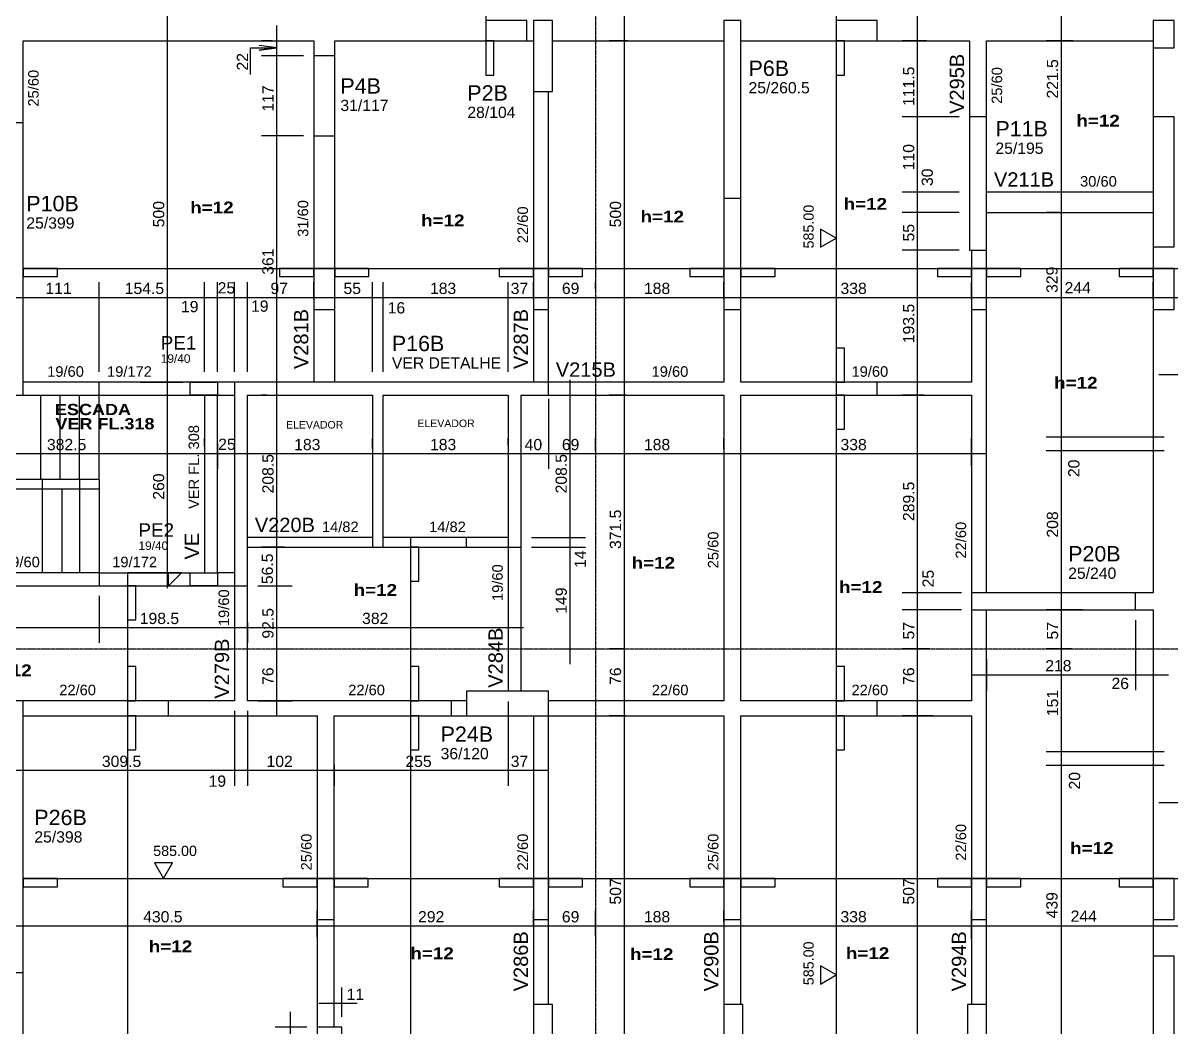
# Model space of a CAD drawing. Extents: x 618 to 9052, y 0 to 6750.
# Drawn here: x 5412 to 7094, y 1962 to 3432 of the extents above; entities that cross this region are included whole.
import ezdxf

# ---------------------------------------------------------------- set-up
doc = ezdxf.new("R2010")
doc.units = 0
doc.header["$MEASUREMENT"] = 0
for name, pattern in [('ESTILO_TQS_0002', [0.4, 0.1, -0.3]), ('ESTILO_TQS_0006', [0.3, 0.2, -0.1]), ('ESTILO_TQS_0007', [2.1, 1.5, -0.2, 0.2, -0.2])]:
    doc.linetypes.add(name, pattern=pattern)
for name, color, linetype in [('MTH-212', 1, 'CONTINUOUS'), ('MTH-224', 4, 'CONTINUOUS'), ('MTH-COTAS7', 31, 'CONTINUOUS'), ('MTH-DIM-PILAR', 3, 'CONTINUOUS'), ('MTH-DIM-VIGA', 3, 'CONTINUOUS'), ('MTH-EIXO-214', 4, 'CONTINUOUS'), ('MTH-EIXO-215', 1, 'CONTINUOUS'), ('MTH-FACE-VIGA', 7, 'CONTINUOUS'), ('MTH-LINHA-SEÇÃO', 16, 'CONTINUOUS'), ('MTH-PILAR-NASCE', 5, 'CONTINUOUS'), ('MTH-PILAR-SEGUE', 5, 'CONTINUOUS'), ('MTH-TIT1-PILAR', 5, 'CONTINUOUS'), ('MTH-TIT1-VIGA', 5, 'CONTINUOUS'), ('MTH-TXT', 4, 'CONTINUOUS'), ('MTH-TXT-NEGRITO', 5, 'CONTINUOUS'), ('MTH-TXT-NOTAS', 3, 'CONTINUOUS'), ('MTH-VIGA-INVERTIDA', 7, 'ESTILO_TQS_0002')]:
    doc.layers.add(name, color=color, linetype=linetype)
doc.styles.add('TQS_ARIAL', font='arial.ttf')
doc.styles.add('TQS_ARIAL_BLACK', font='ariblk.ttf')

msp = doc.modelspace()

# ---------------------------------------------------------------- linework, layer by layer
at = {"layer": 'MTH-224', "linetype": 'Continuous'}
for points in [[(6580.444122, 3103.902632), (6603.391827, 3117.152137), (6580.444122, 3130.400324), (6580.444122, 3103.902632)], [(5604.383788, 2202.231185), (5617.633293, 2179.28348), (5630.88148, 2202.231185), (5604.383788, 2202.231185)], [(6580.444122, 2024.748879), (6603.391827, 2037.998384), (6580.444122, 2051.24657), (6580.444122, 2024.748879)]]:
    msp.add_lwpolyline(points, dxfattribs=at)
at = {"layer": 'MTH-COTAS7', "linetype": 'Continuous'}
for p, q in [((5623.768289, 3413.718237), (5623.768289, 3958.718237)), ((6293.107949, 3413.718237), (6293.107949, 3958.718237)), ((6722.727185, 3413.718237), (6722.727185, 3949.7182)), ((6933.469526, 3413.718237), (6933.469526, 3949.7182)), ((5623.768289, 2883.735501), (5623.768289, 3428.718237)), ((5783.89382, 3361.735537), (5783.89382, 3428.718237)), ((6293.107949, 2883.735535), (6293.107949, 3428.718237)), ((6722.727185, 3272.235538), (6722.727185, 3428.718237)), ((6933.469526, 3162.235537), (6933.469526, 3428.718237)), ((5599.042065, 3406.218237), (5646.268289, 3406.218237)), ((5776.989117, 3406.218237), (5761.39382, 3406.218237)), ((5783.89382, 3244.735537), (5783.89382, 3406.735537)), ((6298.282196, 3406.218237), (6270.607949, 3406.218237)), ((6735.898013, 3406.218237), (6700.227185, 3406.218237)), ((6950.419109, 3406.218237), (6910.969526, 3406.218237)), ((5822.782195, 3384.235537), (5761.39382, 3384.235537)), ((5822.782195, 3384.235537), (5761.39382, 3384.235537)), ((6722.727185, 3162.235537), (6722.727185, 3317.235538)), ((5783.89382, 2883.735535), (5783.89382, 3289.735537)), ((6783.783, 3294.735538), (6700.227185, 3294.735538)), ((6783.783, 3294.735538), (6700.227185, 3294.735538)), ((5822.782195, 3267.235537), (5761.39382, 3267.235537)), ((5822.782195, 3267.235537), (5761.39382, 3267.235537)), ((6722.727185, 3132.235537), (6722.727185, 3207.235537)), ((6783.783, 3184.735537), (6700.227185, 3184.735537)), ((6783.783, 3184.735537), (6700.227185, 3184.735537)), ((6963.223751, 3184.735537), (6910.969526, 3184.735537)), ((6722.727185, 3077.235538), (6722.727185, 3177.235537)), ((6933.469526, 2803.235538), (6933.469526, 3177.235537)), ((6783.783, 3154.735537), (6700.227185, 3154.735537)), ((6783.783, 3154.735537), (6700.227185, 3154.735537)), ((6930.784862, 3154.735537), (6910.969526, 3154.735537)), ((6722.727185, 2883.735535), (6722.727185, 3122.235538)), ((6783.783, 3099.735538), (6700.227185, 3099.735538)), ((6783.783, 3099.735538), (6700.227185, 3099.735538)), ((5412.282195, 3011.059853), (5412.282195, 3052.985535)), ((5523.282194, 2921.235501), (5523.282194, 3052.985535)), ((5523.282194, 2936.235501), (5523.282194, 3052.985535)), ((5677.782191, 2921.235501), (5677.782191, 3052.985535)), ((5677.782191, 2936.235501), (5677.782191, 3052.985535)), ((5696.782191, 2921.235501), (5696.782191, 3052.985535)), ((5696.782191, 2921.235501), (5696.782191, 3052.985535)), ((5721.782194, 2921.235535), (5721.782194, 3052.985535)), ((5721.782194, 2921.235535), (5721.782194, 3052.985535)), ((5740.782194, 2921.235535), (5740.782194, 3052.985535)), ((5740.782194, 2921.235535), (5740.782194, 3052.985535)), ((5837.782195, 3027.351897), (5837.782195, 3052.985535)), ((5868.782195, 3027.874177), (5868.782195, 3052.985535)), ((5923.782194, 2921.235535), (5923.782194, 3052.985535)), ((5923.782194, 2921.235535), (5923.782194, 3052.985535)), ((5939.782194, 2921.235535), (5939.782194, 3052.985535)), ((5939.782194, 2921.235535), (5939.782194, 3052.985535)), ((6122.782194, 2921.235535), (6122.782194, 3052.985535)), ((6122.782194, 2921.235535), (6122.782194, 3052.985535)), ((6159.782195, 3027.874177), (6159.782195, 3052.985535)), ((6181.782195, 3027.874177), (6181.782195, 3052.985535)), ((6250.782195, 3043.091458), (6250.782195, 3052.985535)), ((6250.782195, 3043.091458), (6250.782195, 3052.985535)), ((6438.782197, 3027.874177), (6438.782197, 3052.985535)), ((6463.782197, 3027.874177), (6463.782197, 3052.985535)), ((6801.783002, 3027.874177), (6801.783002, 3052.985535)), ((6823.783002, 3027.874177), (6823.783002, 3052.985535)), ((7067.786723, 3027.874177), (7067.786723, 3052.985535)), ((5389.782195, 3030.485535), (5545.782194, 3030.485535)), ((5500.782194, 3030.485535), (5700.282191, 3030.485535)), ((5655.282191, 3030.485535), (5719.282191, 3030.485535)), ((5674.282191, 3030.485535), (5744.282194, 3030.485535)), ((5699.282194, 3030.485535), (5763.282194, 3030.485535)), ((5718.282194, 3030.485535), (5860.282195, 3030.485535)), ((5846.282195, 3030.485535), (5946.282194, 3030.485535)), ((5901.282194, 3030.485535), (5962.282194, 3030.485535)), ((5917.282194, 3030.485535), (6145.282194, 3030.485535)), ((6100.282194, 3030.485535), (6182.282195, 3030.485535)), ((6159.282195, 3030.485535), (6273.282195, 3030.485535)), ((6228.282195, 3030.485535), (6461.282197, 3030.485535)), ((6441.282197, 3030.485535), (6824.283002, 3030.485535)), ((6801.283002, 3030.485535), (7090.286723, 3030.485535)), ((7076.286723, 3030.485535), (7226.282195, 3030.485535)), ((7076.286723, 2917.68123), (7494.282195, 2917.68123)), ((5583.853733, 2906.235501), (5646.268289, 2906.235501)), ((5623.768289, 2604.735501), (5623.768289, 2909.735501)), ((5789.406613, 2906.235535), (5761.39382, 2906.235535)), ((5783.89382, 2656.23551), (5783.89382, 2909.735542)), ((6213.628701, 2656.23551), (6213.628701, 2909.735535)), ((6295.282196, 2906.235535), (6270.607949, 2906.235535)), ((6293.107949, 2493.235503), (6293.107949, 2909.735535)), ((6758.957899, 2906.235535), (6700.227185, 2906.235535)), ((6722.727185, 2575.235537), (6722.727185, 2909.735535)), ((5618.171501, 2887.235501), (5646.268289, 2887.235501)), ((5769.190608, 2887.235542), (5761.39382, 2887.235542)), ((6181.782195, 2881.735535), (6181.782195, 2779.218029)), ((6181.782195, 2881.735535), (6181.782195, 2779.218029)), ((6196.782195, 2887.235535), (6236.128701, 2887.235535)), ((6295.282196, 2887.235535), (6270.607949, 2887.235535)), ((6731.733504, 2887.235535), (6700.227185, 2887.235535)), ((6933.469526, 2783.235538), (6933.469526, 2848.235538)), ((6933.469526, 2575.235537), (6933.469526, 2828.235538)), ((5677.782191, 2812.326981), (5677.782191, 2824.218029)), ((5696.782191, 2816.441681), (5696.782191, 2779.218029)), ((5721.782194, 2809.649667), (5721.782194, 2779.218029)), ((5740.782194, 2804.890538), (5740.782194, 2824.218029)), ((5923.782194, 2809.18349), (5923.782194, 2824.218029)), ((5939.782194, 2790.985541), (5939.782194, 2824.218029)), ((6122.782194, 2813.411699), (6122.782194, 2824.218029)), ((6141.782194, 2790.985539), (6141.782194, 2824.218029)), ((6250.782195, 2806.33055), (6250.782195, 2824.218029)), ((6250.782195, 2806.33055), (6250.782195, 2824.218029)), ((6438.782197, 2808.015874), (6438.782197, 2824.218029)), ((6463.782197, 2789.921825), (6463.782197, 2824.218029)), ((6801.783002, 2783.884661), (6801.783002, 2824.218029)), ((7083.786723, 2825.735538), (6910.969526, 2825.735538)), ((7083.786723, 2825.735538), (6910.969526, 2825.735538)), ((5272.782194, 2801.718029), (5700.282191, 2801.718029)), ((5674.282191, 2801.718029), (5744.282194, 2801.718029)), ((5718.282194, 2801.718029), (5946.282194, 2801.718029)), ((5917.282194, 2801.718029), (6145.282194, 2801.718029)), ((6119.282194, 2801.718029), (6204.282195, 2801.718029)), ((6159.282195, 2801.718029), (6273.282195, 2801.718029)), ((6228.282195, 2801.718029), (6461.282197, 2801.718029)), ((6441.282197, 2801.718029), (6824.283002, 2801.718029)), ((7083.786723, 2805.735538), (6910.969526, 2805.735538)), ((7083.786723, 2805.735538), (6910.969526, 2805.735538)), ((6213.628701, 2642.235544), (6213.628701, 2701.23551)), ((5797.408483, 2678.73551), (5761.39382, 2678.73551)), ((5783.89382, 2585.735535), (5783.89382, 2687.23551)), ((6156.782194, 2678.73551), (6236.128701, 2678.73551)), ((6156.782194, 2678.73551), (6236.128701, 2678.73551)), ((6213.628701, 2493.235503), (6213.628701, 2687.235544)), ((5794.851807, 2664.73551), (5761.39382, 2664.73551)), ((6156.782194, 2664.735544), (6236.128701, 2664.735544)), ((6156.782194, 2664.735544), (6236.128701, 2664.735544)), ((5629.172978, 2627.235501), (5646.268289, 2627.235501)), ((5783.89382, 2493.235503), (5783.89382, 2630.735535)), ((5755.782194, 2608.235535), (5806.39382, 2608.235535)), ((5755.782194, 2608.235535), (5806.39382, 2608.235535)), ((6722.727185, 2550.235537), (6722.727185, 2620.235537)), ((5523.282194, 2593.235501), (5523.282194, 2524.564483)), ((5523.282194, 2593.235501), (5523.282194, 2524.564483)), ((5721.782194, 2593.235501), (5721.782194, 2524.564483)), ((6786.783002, 2597.735537), (6700.227185, 2597.735537)), ((6786.783002, 2597.735537), (6700.227185, 2597.735537)), ((6722.727185, 2493.235503), (6722.727185, 2595.235537)), ((6968.984971, 2597.735537), (6910.969526, 2597.735537)), ((6933.469526, 2493.235503), (6933.469526, 2595.235537)), ((6786.783002, 2572.735537), (6700.227185, 2572.735537)), ((6786.783002, 2572.735537), (6700.227185, 2572.735537)), ((6964.177372, 2572.735537), (6910.969526, 2572.735537)), ((7041.783, 2557.7355), (7041.783, 2455.267267)), ((5044.282196, 2547.064483), (5545.782194, 2547.064483)), ((5500.782194, 2547.064483), (5744.282194, 2547.064483)), ((5718.282194, 2547.064483), (6145.282194, 2547.064483)), ((5740.782194, 2554.266725), (5740.782194, 2524.564483)), ((6122.782194, 2544.236175), (6122.782194, 2524.564483)), ((7041.783, 2542.7355), (7041.783, 2455.267267)), ((7067.786723, 2541.658299), (7067.786723, 2455.267267)), ((5783.89382, 2417.236807), (5783.89382, 2538.235503)), ((6293.107949, 2417.236807), (6293.107949, 2538.235503)), ((6722.727185, 2417.236807), (6722.727185, 2538.235503)), ((6933.469526, 2342.235538), (6933.469526, 2538.235503)), ((5779.95667, 2515.735503), (5806.39382, 2515.735503)), ((5790.234721, 2515.735503), (5806.39382, 2515.735503)), ((6192.693285, 2515.735503), (6236.128701, 2515.735503)), ((6291.464159, 2515.735503), (6270.607949, 2515.735503)), ((6291.464159, 2515.735503), (6270.607949, 2515.735503)), ((6740.495536, 2515.735503), (6700.227185, 2515.735503)), ((6740.495536, 2515.735503), (6700.227185, 2515.735503)), ((6948.152042, 2515.735503), (6910.969526, 2515.735503)), ((6948.152042, 2515.735503), (6910.969526, 2515.735503)), ((6823.783002, 2500.735465), (6823.783002, 2455.267267)), ((6801.283002, 2477.767267), (7064.283, 2477.767267)), ((7019.283, 2477.767267), (7090.286723, 2477.767267)), ((5755.782194, 2439.736807), (5806.39382, 2439.736807)), ((6295.282196, 2439.736807), (6270.607949, 2439.736807)), ((6293.107949, 1888.235538), (6293.107949, 2440.236807)), ((6747.717323, 2439.736807), (6700.227185, 2439.736807)), ((6722.727185, 1888.235538), (6722.727185, 2440.236807)), ((5721.782194, 2424.736807), (5721.782194, 2315.266426)), ((5721.782194, 2424.736807), (5721.782194, 2315.266426)), ((5740.782194, 2424.736807), (5740.782194, 2315.266426)), ((5740.782194, 2424.736807), (5740.782194, 2315.266426)), ((6122.782194, 2438.736807), (6122.782194, 2315.266426)), ((6122.782194, 2438.736807), (6122.782194, 2315.266426)), ((6295.282196, 2417.736807), (6270.607949, 2417.736807)), ((6745.282099, 2417.736807), (6700.227185, 2417.736807)), ((6933.469526, 2322.235538), (6933.469526, 2387.235538)), ((5412.282195, 2336.177595), (5412.282195, 2360.266426)), ((6159.782195, 2361.862355), (6159.782195, 2315.266426)), ((7083.786723, 2364.735538), (6910.969526, 2364.735538)), ((7083.786723, 2364.735538), (6910.969526, 2364.735538)), ((6933.469526, 1883.235538), (6933.469526, 2367.235538)), ((5867.782195, 2345.762578), (5867.782195, 2315.266426)), ((7083.786723, 2344.735538), (6910.969526, 2344.735538)), ((7083.786723, 2344.735538), (6910.969526, 2344.735538)), ((5389.782195, 2337.766426), (5744.282194, 2337.766426)), ((5699.282194, 2337.766426), (5763.282194, 2337.766426)), ((5718.282194, 2337.766426), (5865.282195, 2337.766426)), ((5842.782195, 2333.046502), (5842.782195, 2315.266426)), ((5845.282195, 2337.766426), (6145.282194, 2337.766426)), ((6100.282194, 2337.766426), (6182.282195, 2337.766426)), ((7076.286723, 2290.715913), (7494.282195, 2290.715913)), ((5412.282195, 2099.065151), (5412.282195, 2132.580188)), ((5842.782195, 2093.361141), (5842.782195, 2132.580188)), ((5867.782195, 2093.494358), (5867.782195, 2132.580188)), ((6159.782195, 2109.994354), (6159.782195, 2132.580188)), ((6181.782195, 2091.319901), (6181.782195, 2132.580188)), ((6250.782195, 2094.951571), (6250.782195, 2132.580188)), ((6250.782195, 2094.951571), (6250.782195, 2132.580188)), ((6438.782197, 2115.379711), (6438.782197, 2132.580188)), ((6463.782197, 2109.994359), (6463.782197, 2132.580188)), ((6801.783002, 2091.133291), (6801.783002, 2132.580188)), ((6823.783002, 2094.336957), (6823.783002, 2132.580188)), ((5389.782195, 2110.080188), (5865.282195, 2110.080188)), ((5845.282195, 2110.080188), (6182.282195, 2110.080188)), ((6159.282195, 2110.080188), (6273.282195, 2110.080188)), ((6228.282195, 2110.080188), (6461.282197, 2110.080188)), ((6441.282197, 2110.080188), (6824.283002, 2110.080188)), ((6801.283002, 2110.080188), (7090.286723, 2110.080188)), ((7067.786723, 2104.28348), (7067.786723, 2087.580188)), ((7076.286723, 2110.080188), (7226.282195, 2110.080188)), ((5867.782195, 1991.522476), (5867.782195, 2019.433427)), ((5878.782195, 1976.735538), (5878.782195, 2019.433427)), ((5845.282195, 1996.933427), (5901.282195, 1996.933427)), ((5804.028478, 1888.235538), (5804.028478, 1984.235538)), ((5827.782195, 1961.735538), (5781.528478, 1961.735538))]:
    msp.add_line(p, q, dxfattribs=at)
msp.add_lwpolyline([(5745.007215, 3357.205505), (5745.007215, 3396.222122), (5783.89382, 3396.222122), (5757.868392, 3392.795809), (5783.89382, 3396.222122), (5757.868392, 3399.648434)], dxfattribs=at)
at = {"layer": 'MTH-EIXO-214', "linetype": 'ESTILO_TQS_0007'}
for p, q in [((6250.782195, 6324.951479), (6250.782195, 517.214632)), ((673.355745, 2515.735465), (8996.284341, 2515.735465))]:
    msp.add_line(p, q, dxfattribs=at)
at = {"layer": 'MTH-EIXO-215', "linetype": 'Continuous'}
msp.add_line((5295.282194, 2750.235429), (5523.282194, 2750.235429), dxfattribs=at)
at = {"layer": 'MTH-FACE-VIGA', "linetype": 'Continuous'}
for p, q in [((5523.282194, 2887.235501), (5523.282194, 2906.235463)), ((5295.282194, 2764.235429), (5523.282194, 2764.235429)), ((5523.282194, 2627.235463), (5523.282194, 2608.235463))]:
    msp.add_line(p, q, dxfattribs=at)
for points in [[(5412.282195, 3286.23554), (5412.282195, 3406.2182)], [(5412.282195, 3406.2182), (5837.782195, 3406.2182)], [(5837.782195, 3406.2182), (5837.782195, 3384.235537)], [(5868.782195, 3384.235537), (5868.782195, 3406.2182)], [(5868.782195, 3406.2182), (6159.782195, 3406.2182)], [(6187.782195, 3406.2182), (6402.783443, 3406.2182)], [(6402.783443, 3406.2182), (6438.782197, 3406.2182)], [(6463.782197, 3406.2182), (6798.783, 3406.2182)], [(6798.783, 3406.2182), (6798.783, 3294.735538)], [(6823.783, 3406.2182), (7067.786723, 3406.2182)], [(6823.783, 3294.735538), (6823.783, 3406.2182)], [(7067.786723, 3396.2182), (7067.786723, 3294.735536)], [(6159.782195, 3332.235538), (6159.782195, 2906.235535)], [(6181.782195, 2906.235535), (6181.782195, 3332.235538)], [(5837.782195, 3267.235537), (5837.782195, 2906.235535)], [(5868.782195, 2906.235535), (5868.782195, 3267.235537)], [(7067.786723, 3184.735537), (6823.783, 3184.735537)], [(6438.782197, 3175.735536), (6438.782197, 2906.235497)], [(6463.782197, 2906.235497), (6463.782197, 3175.735536)], [(6823.783, 3154.735537), (7067.786723, 3154.735537)], [(6801.783002, 3099.735538), (6801.783002, 2906.235497)], [(6823.783002, 2896.735497), (6823.783002, 3099.735538)], [(7067.786723, 3104.735536), (7067.786723, 2810.735538)], [(5687.282191, 2906.235463), (5412.282195, 2906.235463)], [(5721.782191, 2906.235463), (5687.282191, 2906.235463)], [(6438.782197, 2906.235497), (6181.782195, 2906.235497)], [(6801.783002, 2906.235497), (6463.782197, 2906.235497)], [(6823.783002, 2597.735537), (6823.783002, 2896.735497)], [(5412.282195, 2887.235463), (5523.282194, 2887.235463)], [(5696.782191, 2887.235463), (5721.782194, 2887.235463)], [(5696.782191, 2627.235463), (5696.782191, 2887.235463)], [(6181.782195, 2887.235497), (6438.782197, 2887.235497)], [(6438.782197, 2887.235497), (6438.782197, 2439.73677)], [(6463.782197, 2887.235497), (6801.783002, 2887.235497)], [(6463.782197, 2439.73677), (6463.782197, 2887.235497)], [(6801.783002, 2887.235497), (6801.783002, 2597.735537)], [(7067.786723, 2810.735538), (7067.786723, 2597.7355)], [(5923.782194, 2678.735472), (5740.782194, 2678.735472)], [(6122.782194, 2678.735472), (5939.782194, 2678.735472)], [(5740.782194, 2664.735472), (5923.782194, 2664.735472)], [(5939.782194, 2664.735472), (6122.782194, 2664.735472)], [(6122.782194, 2664.735506), (6122.782194, 2453.736807)], [(6141.782194, 2453.736807), (6141.782194, 2664.735506)], [(5523.282194, 2627.235463), (5295.282194, 2627.235463)], [(5721.782194, 2627.235463), (5696.782191, 2627.235463)], [(5285.255326, 2608.235463), (5687.282191, 2608.235463)], [(5687.282191, 2608.235463), (5721.782194, 2608.235463)], [(5721.782194, 2608.235463), (5721.782194, 2439.73677)], [(5740.782194, 2439.73677), (5740.782194, 2608.235535)], [(7067.786723, 2597.7355), (7041.783, 2597.7355)], [(6801.783002, 2572.735537), (6801.783002, 2439.73677)], [(6823.783002, 2428.73677), (6823.783002, 2572.735537)], [(7041.783, 2572.7355), (7067.786723, 2572.7355)], [(7067.786723, 2572.7355), (7067.786723, 2359.735538)], [(5721.782194, 2439.73677), (5412.282195, 2439.73677)], [(5855.282195, 2439.73677), (5740.782194, 2439.73677)], [(6061.782195, 2439.73677), (5855.282195, 2439.73677)], [(6438.782197, 2439.73677), (6181.782195, 2439.73677)], [(6801.783002, 2439.73677), (6463.782197, 2439.73677)], [(6823.783002, 1994.73554), (6823.783002, 2428.73677)], [(5412.282195, 2417.73677), (5731.282194, 2417.73677)], [(5731.282194, 2417.73677), (5842.782195, 2417.73677)], [(5842.782195, 2417.73677), (5842.782195, 1961.735576)], [(5867.782195, 2417.73677), (6061.782195, 2417.73677)], [(5867.782195, 1961.735576), (5867.782195, 2417.73677)], [(6159.782195, 2417.736807), (6159.782195, 1994.73554)], [(6181.782195, 2417.73677), (6438.782197, 2417.73677)], [(6181.782195, 1994.73554), (6181.782195, 2417.73677)], [(6438.782197, 2417.73677), (6438.782197, 1994.735539)], [(6463.782197, 2417.73677), (6801.783002, 2417.73677)], [(6463.782197, 1994.735539), (6463.782197, 2417.73677)], [(6801.783002, 2417.73677), (6801.783002, 1994.73554)], [(7067.786723, 2359.735538), (7067.786723, 2065.735538)], [(5412.282195, 1910.735501), (5412.282195, 2041.735538)]]:
    msp.add_lwpolyline(points, dxfattribs=at)
at = {"layer": 'MTH-LINHA-SEÇÃO', "linetype": 'Continuous'}
for p, q in [((6089.931917, 6068.395893), (6089.931917, 3356.218237)), ((6603.391827, 4096.893775), (6603.391827, 767.018971)), ((5412.282195, 3072.874177), (8519.889657, 3072.874177)), ((5979.819086, 2678.73551), (5979.819086, 773.769488)), ((5565.101438, 2627.235501), (5565.101438, 803.968169)), ((5565.101438, 2627.235501), (5565.101438, 2367.736807)), ((5412.282195, 2179.28348), (8618.840056, 2179.28348))]:
    msp.add_line(p, q, dxfattribs=at)
for points in [[(6089.931917, 3436.218237), (6089.931917, 3406.218237), (6149.931917, 3406.218237), (6149.931917, 3436.218237), (6089.931917, 3436.218237)], [(6603.391827, 3436.218237), (6603.391827, 3406.218237), (6663.391827, 3406.218237), (6663.391827, 3436.218237), (6603.391827, 3436.218237)], [(6101.931917, 3406.218237), (6089.931917, 3406.218237), (6089.931917, 3356.218237), (6101.931917, 3356.218237), (6101.931917, 3406.218237)], [(6615.391827, 3406.218237), (6603.391827, 3406.218237), (6603.391827, 3356.218237), (6615.391827, 3356.218237), (6615.391827, 3406.218237)], [(5462.282195, 3060.874177), (5462.282195, 3072.874177), (5412.282195, 3072.874177), (5412.282195, 3060.874177), (5462.282195, 3060.874177)], [(5837.782195, 3060.874177), (5837.782195, 3072.874177), (5787.782195, 3072.874177), (5787.782195, 3060.874177), (5837.782195, 3060.874177)], [(5868.782195, 3072.874177), (5837.782195, 3072.874177), (5837.782195, 3012.874177), (5868.782195, 3012.874177), (5868.782195, 3072.874177)], [(5918.782195, 3060.874177), (5918.782195, 3072.874177), (5868.782195, 3072.874177), (5868.782195, 3060.874177), (5918.782195, 3060.874177)], [(6159.782195, 3060.874177), (6159.782195, 3072.874177), (6109.782195, 3072.874177), (6109.782195, 3060.874177), (6159.782195, 3060.874177)], [(6181.782195, 3072.874177), (6159.782195, 3072.874177), (6159.782195, 3012.874177), (6181.782195, 3012.874177), (6181.782195, 3072.874177)], [(6231.782195, 3060.874177), (6231.782195, 3072.874177), (6181.782195, 3072.874177), (6181.782195, 3060.874177), (6231.782195, 3060.874177)], [(6438.782197, 3060.874177), (6438.782197, 3072.874177), (6388.782197, 3072.874177), (6388.782197, 3060.874177), (6438.782197, 3060.874177)], [(6463.782197, 3072.874177), (6438.782197, 3072.874177), (6438.782197, 3012.874177), (6463.782197, 3012.874177), (6463.782197, 3072.874177)], [(6513.782197, 3060.874177), (6513.782197, 3072.874177), (6463.782197, 3072.874177), (6463.782197, 3060.874177), (6513.782197, 3060.874177)], [(6801.783002, 3060.874177), (6801.783002, 3072.874177), (6751.783002, 3072.874177), (6751.783002, 3060.874177), (6801.783002, 3060.874177)], [(6823.783002, 3072.874177), (6801.783002, 3072.874177), (6801.783002, 3012.874177), (6823.783002, 3012.874177), (6823.783002, 3072.874177)], [(6873.783002, 3060.874177), (6873.783002, 3072.874177), (6823.783002, 3072.874177), (6823.783002, 3060.874177), (6873.783002, 3060.874177)], [(7067.786723, 3060.874177), (7067.786723, 3072.874177), (7017.786723, 3072.874177), (7017.786723, 3060.874177), (7067.786723, 3060.874177)], [(7098.786723, 3072.874177), (7067.786723, 3072.874177), (7067.786723, 3012.874177), (7098.786723, 3012.874177), (7098.786723, 3072.874177)], [(6615.391827, 2956.235535), (6603.391827, 2956.235535), (6603.391827, 2906.235535), (6615.391827, 2906.235535), (6615.391827, 2956.235535)], [(6603.391827, 2906.235535), (6603.391827, 2887.235535), (6663.391827, 2887.235535), (6663.391827, 2906.235535), (6603.391827, 2906.235535)], [(6615.391827, 2887.235535), (6603.391827, 2887.235535), (6603.391827, 2837.235535), (6615.391827, 2837.235535), (6615.391827, 2887.235535)], [(5979.819086, 2678.73551), (5979.819086, 2664.73551), (6061.819086, 2664.73551), (6061.819086, 2678.73551), (5979.819086, 2678.73551)], [(5991.819086, 2664.73551), (5979.819086, 2664.73551), (5979.819086, 2614.73551), (5991.819086, 2614.73551), (5991.819086, 2664.73551)], [(5565.101438, 2627.235501), (5565.101438, 2608.235501), (5625.101438, 2608.235501), (5625.101438, 2627.235501), (5565.101438, 2627.235501)], [(5565.101438, 2627.235501), (5565.101438, 2608.235501), (5625.101438, 2608.235501), (5644.101438, 2627.235501), (5565.101438, 2627.235501)], [(5577.101438, 2608.235501), (5565.101438, 2608.235501), (5565.101438, 2558.235501), (5577.101438, 2558.235501), (5577.101438, 2608.235501)], [(5577.101438, 2489.736807), (5565.101438, 2489.736807), (5565.101438, 2439.736807), (5577.101438, 2439.736807), (5577.101438, 2489.736807)], [(5991.819086, 2489.736807), (5979.819086, 2489.736807), (5979.819086, 2439.736807), (5991.819086, 2439.736807), (5991.819086, 2489.736807)], [(6615.391827, 2489.736807), (6603.391827, 2489.736807), (6603.391827, 2439.736807), (6615.391827, 2439.736807), (6615.391827, 2489.736807)], [(5565.101438, 2439.736807), (5565.101438, 2417.736807), (5625.101438, 2417.736807), (5625.101438, 2439.736807), (5565.101438, 2439.736807)], [(5979.819086, 2439.736807), (5979.819086, 2417.736807), (6039.819086, 2417.736807), (6039.819086, 2439.736807), (5979.819086, 2439.736807)], [(6603.391827, 2439.736807), (6603.391827, 2417.736807), (6663.391827, 2417.736807), (6663.391827, 2439.736807), (6603.391827, 2439.736807)], [(5577.101438, 2417.736807), (5565.101438, 2417.736807), (5565.101438, 2367.736807), (5577.101438, 2367.736807), (5577.101438, 2417.736807)], [(5991.819086, 2417.736807), (5979.819086, 2417.736807), (5979.819086, 2367.736807), (5991.819086, 2367.736807), (5991.819086, 2417.736807)], [(6615.391827, 2417.736807), (6603.391827, 2417.736807), (6603.391827, 2367.736807), (6615.391827, 2367.736807), (6615.391827, 2417.736807)], [(5462.282195, 2167.28348), (5462.282195, 2179.28348), (5412.282195, 2179.28348), (5412.282195, 2167.28348), (5462.282195, 2167.28348)], [(5842.782195, 2167.28348), (5842.782195, 2179.28348), (5792.782195, 2179.28348), (5792.782195, 2167.28348), (5842.782195, 2167.28348)], [(5867.782195, 2179.28348), (5842.782195, 2179.28348), (5842.782195, 2119.28348), (5867.782195, 2119.28348), (5867.782195, 2179.28348)], [(5917.782195, 2167.28348), (5917.782195, 2179.28348), (5867.782195, 2179.28348), (5867.782195, 2167.28348), (5917.782195, 2167.28348)], [(6159.782195, 2167.28348), (6159.782195, 2179.28348), (6109.782195, 2179.28348), (6109.782195, 2167.28348), (6159.782195, 2167.28348)], [(6181.782195, 2179.28348), (6159.782195, 2179.28348), (6159.782195, 2119.28348), (6181.782195, 2119.28348), (6181.782195, 2179.28348)], [(6231.782195, 2167.28348), (6231.782195, 2179.28348), (6181.782195, 2179.28348), (6181.782195, 2167.28348), (6231.782195, 2167.28348)], [(6438.782197, 2167.28348), (6438.782197, 2179.28348), (6388.782197, 2179.28348), (6388.782197, 2167.28348), (6438.782197, 2167.28348)], [(6463.782197, 2179.28348), (6438.782197, 2179.28348), (6438.782197, 2119.28348), (6463.782197, 2119.28348), (6463.782197, 2179.28348)], [(6513.782197, 2167.28348), (6513.782197, 2179.28348), (6463.782197, 2179.28348), (6463.782197, 2167.28348), (6513.782197, 2167.28348)], [(6801.783002, 2167.28348), (6801.783002, 2179.28348), (6751.783002, 2179.28348), (6751.783002, 2167.28348), (6801.783002, 2167.28348)], [(6823.783002, 2179.28348), (6801.783002, 2179.28348), (6801.783002, 2119.28348), (6823.783002, 2119.28348), (6823.783002, 2179.28348)], [(6873.783002, 2167.28348), (6873.783002, 2179.28348), (6823.783002, 2179.28348), (6823.783002, 2167.28348), (6873.783002, 2167.28348)], [(7067.786723, 2167.28348), (7067.786723, 2179.28348), (7017.786723, 2179.28348), (7017.786723, 2167.28348), (7067.786723, 2167.28348)], [(7098.786723, 2179.28348), (7067.786723, 2179.28348), (7067.786723, 2119.28348), (7098.786723, 2119.28348), (7098.786723, 2179.28348)]]:
    msp.add_lwpolyline(points, dxfattribs=at)
at = {"layer": 'MTH-PILAR-NASCE', "linetype": 'Continuous'}
for points in [[(5696.782191, 2887.235535), (5656.782191, 2887.235535), (5656.782191, 2906.235535), (5696.782191, 2906.235535), (5696.782191, 2887.235535)], [(5696.782191, 2608.235538), (5656.782191, 2608.235538), (5656.782191, 2627.235538), (5696.782191, 2627.235538), (5696.782191, 2608.235538)]]:
    msp.add_lwpolyline(points, dxfattribs=at)
at = {"layer": 'MTH-PILAR-SEGUE', "linetype": 'Continuous'}
for points in [[(6159.782195, 3332.235538), (6187.782195, 3332.235538), (6187.782195, 3436.235538), (6159.782195, 3436.235538), (6159.782195, 3332.235538)], [(6438.782197, 3175.735536), (6463.782197, 3175.735536), (6463.782197, 3436.218237), (6438.782197, 3436.218237), (6438.782197, 3175.735536)], [(7067.786723, 3396.2182), (7098.786723, 3396.2182), (7098.786723, 3436.2182), (7067.786723, 3436.2182), (7067.786723, 3396.2182)], [(5837.782195, 3267.235537), (5868.782195, 3267.235537), (5868.782195, 3384.235537), (5837.782195, 3384.235537), (5837.782195, 3267.235537)], [(5387.282195, 2887.235538), (5412.282195, 2887.235538), (5412.282195, 3286.23554), (5387.282195, 3286.23554), (5387.282195, 2887.235538)], [(6798.783, 3099.735538), (6823.783, 3099.735538), (6823.783, 3294.735538), (6798.783, 3294.735538), (6798.783, 3099.735538)], [(7067.786723, 3104.735536), (7098.786723, 3104.735536), (7098.786723, 3294.735536), (7067.786723, 3294.735536), (7067.786723, 3104.735536)], [(6141.782194, 2664.735544), (6141.782194, 2887.235535), (6181.782195, 2887.235535), (6181.782195, 2906.235535), (5721.782194, 2906.235535), (5721.782194, 2608.235535), (5740.782194, 2608.235535), (5740.782194, 2887.235542), (5923.782194, 2887.235542), (5923.782194, 2664.735544), (5939.782194, 2664.735544), (5939.782194, 2887.235538), (6122.782194, 2887.235538), (6122.782194, 2664.735544), (6141.782194, 2664.735544)], [(7041.783, 2572.735537), (7041.783, 2597.735537), (6801.783, 2597.735537), (6801.783, 2572.735537), (7041.783, 2572.735537)], [(5387.282195, 2041.735538), (5412.282195, 2041.735538), (5412.282195, 2439.736807), (5387.282195, 2439.736807), (5387.282195, 2041.735538)], [(6181.782195, 2417.736807), (6181.782195, 2453.736807), (6061.782195, 2453.736807), (6061.782195, 2417.736807), (6181.782195, 2417.736807)], [(7067.786723, 1875.735538), (7098.786723, 1875.735538), (7098.786723, 2065.735538), (7067.786723, 2065.735538), (7067.786723, 1875.735538)], [(6159.782195, 1890.73553), (6187.782195, 1890.73553), (6187.782195, 1994.73554), (6159.782195, 1994.73554), (6159.782195, 1890.73553)], [(6438.781432, 1890.735539), (6466.781432, 1890.735539), (6466.781432, 1994.735539), (6438.781432, 1994.735539), (6438.781432, 1890.735539)], [(6795.783002, 1875.73554), (6823.783002, 1875.73554), (6823.783002, 1994.73554), (6795.783002, 1994.73554), (6795.783002, 1875.73554)], [(5842.782195, 1900.735538), (5878.782195, 1900.735538), (5878.782195, 1961.735576), (5842.782195, 1961.735576), (5842.782195, 1900.735538)]]:
    msp.add_lwpolyline(points, dxfattribs=at)
at = {"layer": 'MTH-VIGA-INVERTIDA', "linetype": 'ESTILO_TQS_0006'}
for p, q in [((5437.782194, 2764.235429), (5437.782194, 2887.235463)), ((5466.282194, 2764.235429), (5466.282194, 2887.235463)), ((5494.782194, 2764.235466), (5494.782194, 2887.235535)), ((5523.282194, 2764.235466), (5523.282194, 2887.235501)), ((5523.282194, 2887.235501), (5696.782191, 2887.235501)), ((5440.282194, 2627.235463), (5440.282194, 2764.235429)), ((5494.782194, 2764.235466), (5494.782194, 2627.235501)), ((5523.282194, 2764.235466), (5523.282194, 2627.235501)), ((5469.282194, 2627.235463), (5469.282194, 2750.235429)), ((6141.782194, 2659.735475), (6141.782194, 2664.73551)), ((5523.282194, 2627.235501), (5696.782195, 2627.235501))]:
    msp.add_line(p, q, dxfattribs=at)
msp.add_lwpolyline([(5677.782191, 2887.235463), (5677.782191, 2627.235463)], dxfattribs=at)

# ---------------------------------------------------------------- texts
at = {"layer": 'MTH-212', "linetype": 'Continuous', "style": 'TQS_ARIAL'}
for s, p in [('25/260.5', (6474.930073, 3329.351328)), ('31/117', (5876.891328, 3303.463588)), ('28/104', (6062.893125, 3293.297959)), ('25/195', (6836.674129, 3240.721602)), ('25/399', (5416.704234, 3131.228335)), ('VER DETALHE', (5952.335628, 2926.251899)), ('25/240', (6943.27328, 2618.218905)), ('36/120', (6023.7278, 2354.00234)), ('25/398', (5428.440835, 2231.977494))]:
    msp.add_text(s, height=16.5, dxfattribs=at).set_placement(p)
at = {"layer": 'MTH-COTAS7', "linetype": 'Continuous', "style": 'TQS_ARIAL'}
for s, p in [('22', (5741.62985, 3362.804599)), ('111.5', (6717.777185, 3310.876888)), ('221.5', (6928.519526, 3321.744165)), ('117', (5778.94382, 3302.635537)), ('110', (6717.777185, 3216.635538)), ('30', (6745.04638, 3193.602917)), ('500', (5618.818289, 3133.126869)), ('500', (6288.157949, 3133.126886)), ('55', (6717.777185, 3112.385538)), ('361', (5778.94382, 3063.635536)), ('329', (6927.8379, 3037.019106)), ('193.5', (6717.777185, 2963.385536)), ('208.5', (5778.94382, 2743.385526)), ('208.5', (6208.678701, 2743.385522)), ('20', (6959.742987, 2767.235544)), ('260', (5618.818289, 2734.135501)), ('289.5', (6717.777185, 2702.885536)), ('371.5', (6288.157949, 2661.885519)), ('208', (6928.519526, 2678.635538)), ('14', (6236.58203, 2634.233471)), ('56.5', (5778.089327, 2610.485614)), ('25', (6746.330458, 2605.798728)), ('149', (6208.678701, 2567.135523)), ('92.5', (5778.94382, 2530.635519)), ('57', (6717.777185, 2529.38552)), ('57', (6928.519526, 2529.38552)), ('76', (5778.94382, 2462.886155)), ('76', (6288.157949, 2462.886155)), ('76', (6717.777185, 2462.886155)), ('151', (6928.519526, 2417.135521)), ('20', (6960.82767, 2309.697131)), ('507', (6288.157949, 2141.136173)), ('507', (6717.777185, 2141.136173)), ('439', (6927.68476, 2120.917777))]:
    msp.add_text(s, height=16.5, rotation=90, dxfattribs=at).set_placement(p)
for s, p in [('111', (5444.682194, 3035.435535)), ('154.5', (5560.932192, 3035.435535)), ('25', (5697.097943, 3036.204163)), ('97', (5774.432194, 3035.435535)), ('55', (5881.432194, 3035.435535)), ('183', (6008.182194, 3035.435535)), ('37', (6126.432194, 3035.435535)), ('69', (6201.432195, 3035.435535)), ('188', (6321.682196, 3035.435535)), ('338', (6609.6826, 3035.435535)), ('244', (6938.021435, 3036.457973)), ('19', (5643.295145, 3008.728166)), ('19', (5745.928027, 3009.461886)), ('16', (5946.165779, 3006.950776)), ('382.5', (5446.932192, 2806.668029)), ('25', (5697.835689, 2807.067559)), ('183', (5809.182194, 2806.668029)), ('183', (6008.182194, 2806.668029)), ('40', (6146.932194, 2806.668029)), ('69', (6201.432195, 2806.668029)), ('188', (6321.682196, 2806.668029)), ('338', (6609.6826, 2806.668029)), ('198.5', (5582.932194, 2552.014483)), ('382', (5908.682194, 2552.014483)), ('218', (6909.683001, 2482.717267)), ('26', (7006.764689, 2456.798071)), ('309.5', (5527.432194, 2342.716426)), ('102', (5768.682194, 2342.716426)), ('255', (5972.182194, 2342.716426)), ('37', (6126.432194, 2342.716426)), ('19', (5683.791445, 2313.689387)), ('430.5', (5587.932195, 2115.030188)), ('292', (5990.682195, 2115.030188)), ('69', (6201.432195, 2115.030188)), ('188', (6321.682196, 2115.030188)), ('338', (6609.6826, 2115.030188)), ('244', (6946.893082, 2115.864955)), ('11', (5885.989786, 2001.338161))]:
    msp.add_text(s, height=16.5, dxfattribs=at).set_placement(p)
at = {"layer": 'MTH-DIM-PILAR', "linetype": 'Continuous', "style": 'TQS_ARIAL'}
for p in [(5613.696036, 2934.664292), (5581.055299, 2660.503093)]:
    msp.add_text('19/40', height=12.45, dxfattribs=at).set_placement(p)
at = {"layer": 'MTH-DIM-VIGA', "linetype": 'Continuous', "style": 'TQS_ARIAL'}
for s, height, rotation, p in [('25/60', 15.4, 90, (6846.523218, 3313.986651)), ('25/60', 15.4, 90, (5434.794415, 3309.96465)), ('30/60', 15.4, 360, (6960.707537, 3192.735537)), ('31/60', 15.4, 90, (5829.782195, 3119.131546)), ('22/60', 15.4, 90, (6151.782195, 3109.878113)), ('VER FL. 308', 15.375, 90, (5669.782191, 2720.550003)), ('22/60', 15.4, 90, (6793.783002, 2647.912364)), ('25/60', 15.4, 90, (6430.782197, 2633.668003)), ('19/60', 15.4, 90, (6114.782194, 2585.723763)), ('19/60', 15.4, 90, (5713.782194, 2548.98677)), ('22/60', 15.4, 90, (6793.783002, 2205.391946)), ('25/60', 15.4, 90, (5834.782195, 2191.147585)), ('22/60', 15.4, 90, (6151.782195, 2191.147585)), ('25/60', 15.4, 90, (6430.782197, 2191.147584))]:
    msp.add_text(s, height=height, rotation=rotation, dxfattribs=at).set_placement(p)
for s, height, p in [('19/60', 15.4, (5447.233368, 2914.235463)), ('19/172', 15.375, (5534.98071, 2914.235501)), ('19/60', 15.4, (6332.881791, 2914.235497)), ('19/60', 15.4, (6625.824898, 2914.235497)), ('14/82', 15.375, (5849.864979, 2686.735472)), ('14/82', 15.375, (6006.937975, 2686.735472)), ('19/60', 15.4, (5382.646421, 2635.235463)), ('19/172', 15.375, (5542.588245, 2635.235501)), ('22/60', 15.375, (5465.006282, 2447.73677)), ('22/60', 15.375, (5888.421214, 2447.73677)), ('22/60', 15.375, (6333.159199, 2447.73677)), ('22/60', 15.375, (6625.824898, 2447.73677))]:
    msp.add_text(s, height=height, dxfattribs=at).set_placement(p)
at = {"layer": 'MTH-TIT1-PILAR', "linetype": 'Continuous', "style": 'TQS_ARIAL'}
for s, height, p in [('P6B', 22.5, (6474.930073, 3354.851328)), ('P4B', 22.5, (5876.891328, 3328.963588)), ('P2B', 22.5, (6062.893125, 3318.797959)), ('P11B', 22.5, (6836.674129, 3266.221602)), ('P10B', 22.5, (5416.704234, 3156.728335)), ('PE1', 19.725, (5613.696036, 2953.990958)), ('P16B', 22.5, (5952.335628, 2951.751899)), ('PE2', 19.725, (5581.055299, 2679.829759)), ('P20B', 22.5, (6943.27328, 2643.718905)), ('P24B', 22.5, (6023.7278, 2379.50234)), ('P26B', 22.5, (5428.440835, 2257.477494))]:
    msp.add_text(s, height=height, dxfattribs=at).set_placement(p)
at = {"layer": 'MTH-TIT1-VIGA', "linetype": 'Continuous', "style": 'TQS_ARIAL'}
for s, rotation, p in [('V295B', 90, (6790.783, 3299.232534)), ('V211B', 360, (6834.533, 3192.735537)), ('V281B', 90, (5829.782195, 2925.485535)), ('V287B', 90, (6151.782195, 2925.485535)), ('VE', 90, (5669.782191, 2646.485463)), ('V284B', 90, (6114.782194, 2458.736807)), ('V279B', 90, (5713.782194, 2442.73677)), ('V286B', 90, (6151.782195, 2013.98554)), ('V290B', 90, (6430.782197, 2013.985539)), ('V294B', 90, (6793.783002, 2013.98554))]:
    msp.add_text(s, height=21, rotation=rotation, dxfattribs=at).set_placement(p)
for s, p in [('V215B', (6192.532195, 2914.235497)), ('V220B', (5751.532194, 2686.735472))]:
    msp.add_text(s, height=21, dxfattribs=at).set_placement(p)
at = {"layer": 'MTH-TXT', "linetype": 'Continuous', "style": 'TQS_ARIAL'}
for p in [(6570.391827, 3102.152137), (6570.391827, 2022.998384)]:
    msp.add_text('585.00', height=15, rotation=90, dxfattribs=at).set_placement(p)
msp.add_text('585.00', height=15, dxfattribs=at).set_placement((5602.633293, 2212.28348))
at = {"layer": 'MTH-TXT-NEGRITO', "linetype": 'Continuous', "style": 'TQS_ARIAL_BLACK'}
for s, height, p in [('h=12', 17.25, (6955.365649, 3280.76185)), ('h=12', 17.25, (5656.854852, 3153.546947)), ('h=12', 17.25, (6614.267822, 3158.837726)), ('h=12', 17.25, (5995.126458, 3134.65487)), ('h=12', 17.25, (6316.660626, 3140.27379)), ('h=12', 17.25, (6922.694998, 2896.757504)), ('ESCADA', 16.5, (5458.653099, 2858.03089)), ('VER FL.318', 16.5, (5459.35337, 2837.21353)), ('h=12', 17.25, (6303.643543, 2633.023187)), ('h=12', 17.25, (5896.324523, 2593.323774)), ('h=12', 17.25, (6607.527254, 2597.650981)), ('h=12', 17.25, (5361.017876, 2475.604977)), ('h=12', 17.25, (6946.152283, 2215.279378)), ('h=12', 17.25, (5596.1949, 2071.282912)), ('h=12', 17.25, (5979.472732, 2061.137308)), ('h=12', 17.25, (6301.228116, 2059.842576)), ('h=12', 17.25, (6617.52922, 2061.26473))]:
    msp.add_text(s, height=height, dxfattribs=at).set_placement(p)
at = {"layer": 'MTH-TXT-NOTAS', "linetype": 'Continuous', "style": 'TQS_ARIAL'}
for p in [(5797.263945, 2838.407448), (5989.769616, 2840.491215)]:
    msp.add_text('ELEVADOR', height=11.025, dxfattribs=at).set_placement(p)

doc.saveas('drawing.dxf')
